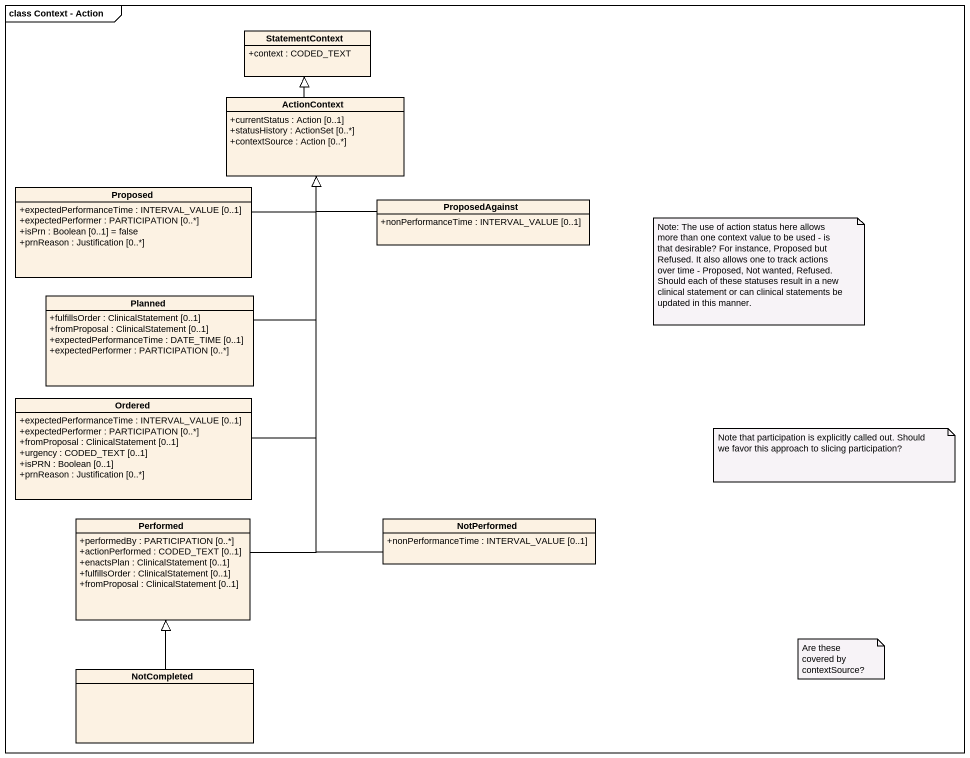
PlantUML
@startuml
mainframe class Context - Action
hide circle
hide empty members
skinparam classAttributeIconSize 0
class StatementContext {
  +context : CODED_TEXT
}
class ActionContext {
  +currentStatus : Action [0..1]
  +statusHistory : ActionSet [0..*]
  +contextSource : Action [0..*]
}
class Proposed {
  +expectedPerformanceTime : INTERVAL_VALUE [0..1]
  +expectedPerformer : PARTICIPATION [0..*]
  +isPrn : Boolean [0..1] = false
  +prnReason : Justification [0..*]
}
class ProposedAgainst {
  +nonPerformanceTime : INTERVAL_VALUE [0..1]
}
class Planned {
  +fulfillsOrder : ClinicalStatement [0..1]
  +fromProposal : ClinicalStatement [0..1]
  +expectedPerformanceTime : DATE_TIME [0..1]
  +expectedPerformer : PARTICIPATION [0..*]
}
class Ordered {
  +expectedPerformanceTime : INTERVAL_VALUE [0..1]
  +expectedPerformer : PARTICIPATION [0..*]
  +fromProposal : ClinicalStatement [0..1]
  +urgency : CODED_TEXT [0..1]
  +isPRN : Boolean [0..1]
  +prnReason : Justification [0..*]
}
class Performed {
  +performedBy : PARTICIPATION [0..*]
  +actionPerformed : CODED_TEXT [0..1]
  +enactsPlan : ClinicalStatement [0..1]
  +fulfillsOrder : ClinicalStatement [0..1]
  +fromProposal : ClinicalStatement [0..1]
}
class NotPerformed {
  +nonPerformanceTime : INTERVAL_VALUE [0..1]
}
class NotCompleted
ActionContext -up-|> StatementContext
Proposed -right-|> ActionContext
ProposedAgainst -left-|> ActionContext
Planned -up-|> ActionContext
Ordered -up-|> ActionContext
Performed -up-|> ActionContext
NotPerformed -up-|> ActionContext
NotCompleted -up-|> Performed
note as N1
  Note: The use of action status here allows more than one context value to be used - is that desirable? For instance, Proposed but Refused. It also allows one to track actions over time - Proposed, Not wanted, Refused. Should each of these statuses result in a new clinical statement or can clinical statements be updated in this manner.
end note
note as N2
  Note that participation is explicitly called out. Should we favor this approach to slicing participation?
end note
note as N3
  Are these covered by contextSource?
end note
@enduml
